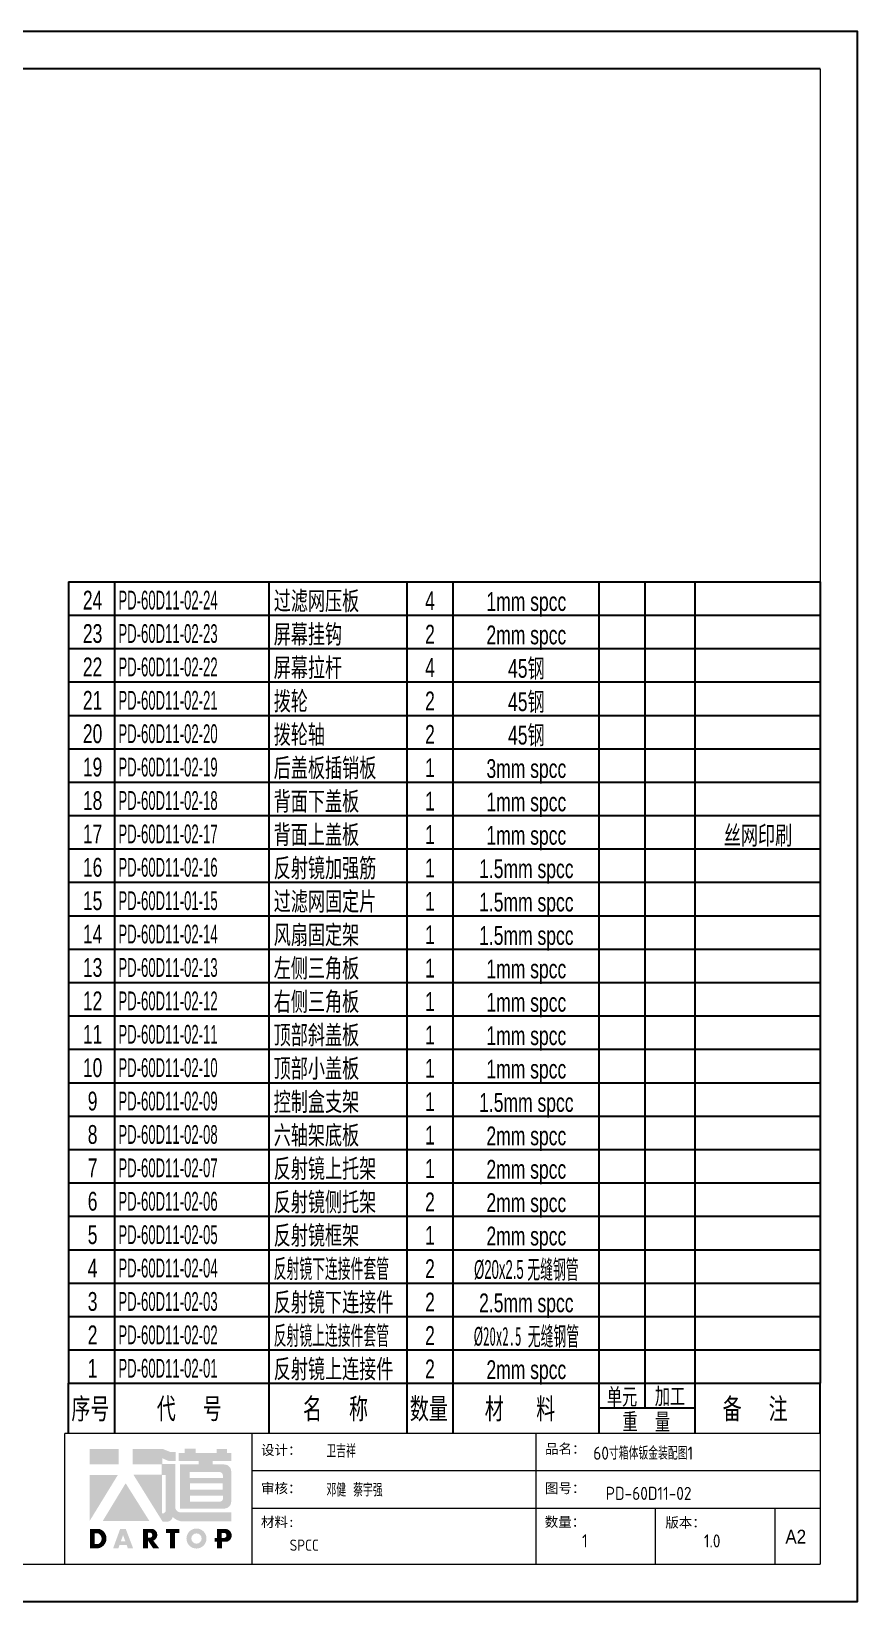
# Model space of a CAD drawing. Header units: millimetres. Extents: x -30327 to 34858, y 4015 to 75103.
# Drawn here: x -7413 to -5038, y 52753 to 57269 of the extents above; entities that cross this region are included whole.
import ezdxf
from ezdxf.enums import TextEntityAlignment as Align

# ---------------------------------------------------------------- set-up
doc = ezdxf.new("R2010")
doc.units = ezdxf.units.MM
for name, color, linetype in [('1轮廓实线层', 7, 'Continuous'), ('2细线层', 4, 'Continuous'), ('6文字层', 3, 'Continuous'), ('print', 30, 'Continuous'), ('图框层', 7, 'Continuous')]:
    doc.layers.add(name, color=color, linetype=linetype)
doc.layers.add('A-TITLEBLOCK', color=7, linetype='Continuous', lineweight=18)
doc.styles.add('GB', font='GBENOR.SHX', dxfattribs={"bigfont": 'gbcbig.shx'})
doc.styles.add('HZ', font='')
doc.styles.add('PC_TEXTSTYLE', font='arial.ttf', dxfattribs={"width": 0.8})
doc.styles.add('SLDTEXTSTYLE0', font='simfang.ttf', dxfattribs={"bigfont": 'bigfont'})
doc.styles.add('SLDTEXTSTYLE1', font='Gothic.ttf', dxfattribs={"width": 0.913})
doc.styles.get('HZ').set_extended_font_data('SimSun')

# ---------------------------------------------------------------- blocks, each defined once
blk = doc.blocks.new('PC_MXB_BLOCK')
at = {"layer": '1轮廓实线层'}
for p, q in [((-180, 8), (-180, 0)), ((0, 8), (0, 0))]:
    blk.add_line(p, q, dxfattribs=at)
at = {"layer": '2细线层'}
for p, q in [((-180, 8), (0, 8)), ((-169, 8), (-169, 0)), ((-132, 8), (-132, 0)), ((-99, 8), (-99, 0)), ((-88, 8), (-88, 0)), ((-53, 8), (-53, 0)), ((-42, 8), (-42, 0)), ((-30, 8), (-30, 0)), ((-180, 0), (0, 0))]:
    blk.add_line(p, q, dxfattribs=at)
at = {"layer": '6文字层', "style": 'PC_TEXTSTYLE'}
for tag, width, p, p2 in [('序号', 0.769182, (-178.38, 1.35), (-170.09, 1.35)), ('代号', 3.14773, (-168.05, 1.35), (-134.11, 1.35)), ('名称', 2.802424, (-130.87, 1.2), (-100.28, 1.2)), ('数量', 0.817449, (-97.88, 1.2), (-89, 1.2)), ('材料', 2.943328, (-86.43, 1.01), (-54.3, 1.01)), ('单重', 0.854038, (-52.21, 0.89), (-43, 0.89)), ('总重', 0.958888, (-41.2, 1.27), (-30.86, 1.27)), ('备注', 2.494074, (-28.61, 1.02), (-1.16, 1.02))]:
    blk.add_attdef(tag, text='', height=4.5, dxfattribs=dict(at, width=width)).set_placement(p, p2, align=Align.FIT)
blk = doc.blocks.new('PC_MXBTITLERECORD')
at = {"layer": '1轮廓实线层'}
for p, q in [((-180, 0), (-180, 12)), ((0, 0), (0, 12))]:
    blk.add_line(p, q, dxfattribs=at)
at = {"layer": '2细线层'}
for p, q in [((-169, 12), (-169, 0)), ((-132, 12), (-132, 0)), ((-99, 12), (-99, 0)), ((-88, 12), (-88, 0)), ((-53, 12), (-53, 0)), ((-42, 12), (-42, 6)), ((-30, 12), (-30, 0)), ((-30, 6), (-53, 6))]:
    blk.add_line(p, q, dxfattribs=at)
at = {"style": 'PC_TEXTSTYLE', "flags": 1}
blk.add_attdef('Fo oFShowMe', (-53, 6), '', height=0.00000005, dxfattribs=at)
at = {"layer": '6文字层', "style": 'PC_TEXTSTYLE', "width": 0.667}
for s, height, p in [('单元', 4, (-47.45, 8.84)), ('加工', 4, (-35.96, 8.94)), ('序号', 5, (-174.77, 6)), ('代     号', 5, (-151.09, 6)), ('名     称', 5, (-116.06, 6)), ('数量', 5, (-93.71, 6)), ('材      料', 5, (-71.89, 6)), ('备     注', 5, (-15.57, 6)), ('重    量', 4, (-41.65, 2.94))]:
    blk.add_text(s, height=height, dxfattribs=at).set_placement(p, align=Align.MIDDLE)
blk = doc.blocks.new('Dartop Logo')
at = {"true_color": 0xc40018}
h = blk.add_hatch(color=12, dxfattribs=at)
h.set_gradient(color1=(196, 0, 24), color2=(196, 0, 24), tint=1)
h.paths.add_polyline_path([(30.39, -3.87), (33.08, -5.04), (35.99, -5.04), (35.99, -1.19), (33.59, -1.19), (30.46, 0.05), (17.94, 0.05), (17.94, -6.46), (30.12, -6.46), (30.12, -6.59), (30.12, -10.75), (18.31, -10.75), (30.46, -30.31), (32.87, -30.31, 0.279375), (34.63, -28.6), (34.63, -28.51), (34.84, -28.51, 0.143145), (38.15, -30.2), (59.27, -30.2), (59.27, -26.49), (38.06, -26.49, -0.414214), (35.75, -24.18), (35.75, -6.26), (30.39, -6.26)])
h.paths.add_polyline_path([(30.25, -10.84), (31.8, -10.84), (31.8, -26.02, -0.088936), (30.9, -26.94), (30.24, -26.94)], flags=16)
h = blk.add_hatch(color=12, dxfattribs=at)
h.set_gradient(color1=(196, 0, 24), color2=(196, 0, 24), tint=1)
h.paths.add_polyline_path([(59.24, -1.73), (57.36, -1.73), (57.36, 0.06), (53.06, 0.06), (53.06, -1.64), (44.29, -1.64), (44.29, 0.15), (39.7, 0.15), (39.7, -1.67), (37.16, -1.67), (37.16, -4.97), (45.54, -4.97), (45.54, -6.42), (37.73, -6.42), (37.73, -24.88), (56.26, -24.88, 0.414214), (59.15, -21.99), (59.15, -9.35, 0.414214), (56.26, -6.46), (51.36, -6.46), (51.36, -5.03), (59.24, -5.03)])
h.paths.add_polyline_path([(54.21, -9.59, -0.414214), (55.66, -11.04), (55.66, -12.1), (41.79, -12.1), (41.79, -9.59)], flags=16)
h.paths.add_polyline_path([(55.57, -14.33), (55.57, -17.01), (41.88, -17.01), (41.88, -14.33)], flags=16)
h.paths.add_polyline_path([(55.75, -19.43), (55.75, -20.57, -0.414214), (54.3, -22.02), (41.88, -22.02), (41.88, -19.43)], flags=16)
h = blk.add_hatch(color=12, dxfattribs=at)
h.set_gradient(color1=(196, 0, 24), color2=(196, 0, 24), tint=1)
h.paths.add_polyline_path([(12.18, 0), (0, 0), (0, -6.37), (12.18, -6.37)])
h = blk.add_hatch(color=12, dxfattribs=at)
h.set_gradient(color1=(196, 0, 24), color2=(196, 0, 24), tint=1)
h.paths.add_polyline_path([(11.79, -10.83), (0.03, -10.83), (0.03, -30.03)])
h = blk.add_hatch(color=12, dxfattribs=at)
h.set_gradient(color1=(196, 0, 24), color2=(196, 0, 24), tint=1)
h.paths.add_polyline_path([(15.05, -14.31), (5.44, -30.15), (25.01, -30.15)])
at = {"true_color": 0x646464}
h = blk.add_hatch(color=251, dxfattribs=at)
h.set_gradient(color1=(100, 100, 100), color2=(100, 100, 100), tint=1)
h.paths.add_polyline_path([(4.15, -33.43), (0.11, -33.43), (0.11, -41.5), (3.51, -41.5, 0.793016)])
h.paths.add_polyline_path([(3.57, -39.73), (2.16, -39.73), (2.16, -35.19), (3.42, -35.19, -0.671361)], flags=16)
h = blk.add_hatch(color=251, dxfattribs=at)
h.set_gradient(color1=(100, 100, 100), color2=(100, 100, 100), tint=1)
h.paths.add_polyline_path([(15.08, -33.36), (12.78, -33.36), (9.82, -41.51), (12, -41.51), (12.51, -40.06), (15.46, -40.06), (15.99, -41.52), (18.19, -41.52)])
h.paths.add_polyline_path([(14.9, -38.51), (13.07, -38.51), (13.97, -35.95)], flags=16)
h = blk.add_hatch(color=251, dxfattribs=at)
h.set_gradient(color1=(100, 100, 100), color2=(100, 100, 100), tint=1)
h.paths.add_polyline_path([(26.27, -33.36), (22.3, -33.36), (22.3, -41.51), (24.4, -41.51), (24.4, -38.28), (26.55, -41.54), (29.09, -41.54), (26.61, -38.3, 0.744055)])
h.paths.add_polyline_path([(24.38, -37.08), (24.38, -34.94), (25.32, -34.94, -0.796809), (25.3, -37.08)], flags=16)
h = blk.add_hatch(color=251, dxfattribs=at)
h.set_gradient(color1=(100, 100, 100), color2=(100, 100, 100), tint=1)
h.paths.add_polyline_path([(37.44, -33.4), (31.88, -33.4), (31.88, -35.16), (33.61, -35.16), (33.61, -41.52), (35.69, -41.52), (35.69, -35.16), (37.44, -35.16)])
h = blk.add_hatch(color=251, dxfattribs=at)
h.set_gradient(color1=(100, 100, 100), color2=(100, 100, 100), tint=1)
h.paths.add_polyline_path([(40.46, -37.41, 1), (48.83, -37.41, 1)])
h.paths.add_polyline_path([(46.8, -37.41, -1), (42.5, -37.41, -1)], flags=16)
h = blk.add_hatch(color=251, dxfattribs=at)
h.set_gradient(color1=(100, 100, 100), color2=(100, 100, 100), tint=1)
h.paths.add_polyline_path([(56.85, -33.38), (56.73, -33.38), (53.19, -33.38), (53.19, -37.19), (52.26, -37.19), (52.26, -38.73), (53.18, -38.73), (53.18, -41.5), (55.24, -41.5), (55.24, -38.72), (57.51, -38.72, 0.812304)])
h.paths.add_polyline_path([(55.21, -37.18), (55.21, -35.05), (56.39, -35.05, -0.778213), (56.27, -37.18)], flags=16)
blk = doc.blocks.new('DT-A2-TITLE')
for p, q in [((594, 420), (0, 420)), ((0, 420), (0, 420)), ((0, 420), (0, 0)), ((0, 420), (10, 420)), ((594, 0), (594, 420)), ((10, 410), (10, 10)), ((584, 410), (10, 410))]:
    blk.add_line(p, q)
at = {"layer": 'A-TITLEBLOCK', "color": 7}
for p, q in [((584, 410), (584, 10)), ((594, 0), (594, 297)), ((382, 10), (382, 45)), ((584, 45), (382, 45)), ((432, 45), (432, 10)), ((508, 45), (508, 10)), ((584, 35), (432, 35)), ((432, 25), (584.08, 25)), ((540, 10), (540, 25)), ((572, 10), (572, 25)), ((10, 10), (584, 10)), ((0, 0), (594, 0))]:
    blk.add_line(p, q, dxfattribs=at)
at = {"layer": 'A-TITLEBLOCK', "xscale": 0.6400000000000001, "yscale": 0.6400000000000001, "zscale": 0.6400000000000001}
blk.add_blockref('Dartop Logo', (388.65, 40.81), dxfattribs=at)
at = {"style": 'GB'}
for tag, p, height in [('#设计', (451.96, 38.52), 3.5), ('#品名', (523.32, 37.95), 3.5), ('#审核', (451.99, 28.1), 3.5), ('#图号', (526.67, 27.2), 3.5), ('#材料说明', (442.15, 13.59), 3), ('#数量', (520.33, 14.51), 3.5), ('#版本', (552.92, 14.47), 3.5)]:
    blk.add_attdef(tag, p, '', height=height, dxfattribs=at)
at = {"layer": 'A-TITLEBLOCK', "color": 7, "attachment_point": 1}
for s, insert, char_height, style in [('设计：', (434.47, 41.87), 2.646, 'SLDTEXTSTYLE0'), ('品名：', (510.43, 42.19), 2.646, 'SLDTEXTSTYLE0'), ('审核：', (434.47, 31.64), 2.646, 'SLDTEXTSTYLE0'), ('图号：', (510.4, 31.66), 2.646, 'SLDTEXTSTYLE0'), ('材料:', (434.47, 22.62), 2.646, 'SLDTEXTSTYLE0'), ('数量：', (510.35, 22.64), 2.646, 'SLDTEXTSTYLE0'), ('版本：', (542.59, 22.48), 2.646, 'SLDTEXTSTYLE0'), ('A2', (574.7, 19.21), 3.704, 'SLDTEXTSTYLE1')]:
    blk.add_mtext(s, dxfattribs=dict(at, insert=insert, char_height=char_height, style=style))

msp = doc.modelspace()

# ---------------------------------------------------------------- linework, layer by layer
at = {"layer": 'print'}
for points in [[(-11424.65, 52752.7092), (-5037.962, 52752.7092), (-5037.962, 57268.5492), (-11424.65, 57268.5492)], [(-11424.6499, 52752.7093), (-5037.9619, 52752.7093), (-5037.9619, 57268.5493), (-11424.6499, 57268.5493)]]:
    msp.add_lwpolyline(points, close=True, dxfattribs=at)

# ---------------------------------------------------------------- block references
at = {"xscale": 10.752, "yscale": 10.752, "zscale": 10.752}
msp.add_blockref('DT-A2-TITLE', (-11424.6499, 52752.7093), dxfattribs=at).add_auto_attribs({'#设计': '卫吉祥', '#审核': '邓健 蔡宇强', '#材料说明': 'SPCC', '#品名': '60寸箱体钣金装配图1', '#图号': 'PD-60D11-02', '#数量': '1', '#版本': '1.0'})
at = {"layer": '图框层'}
ref = msp.add_blockref('PC_MXB_BLOCK', (-5145.4819, 55589.718), dxfattribs=dict(at, xscale=12.00596294478851, yscale=12.00596294478851, zscale=12.00596294478851))
ref.add_attrib('材料', '1mm spcc', dxfattribs={"layer": '6文字层', "height": 54.02683, "style": 'PC_TEXTSTYLE', "width": 0.667}).set_placement((-5990.3253, 55601.8481), align=Align.CENTER)
ref.add_attrib('代号', 'PD-60D11-02-24', (-7163.0456, 55605.9127), dxfattribs={"layer": '6文字层', "height": 54.026833, "style": 'PC_TEXTSTYLE', "width": 0.5})
ref.add_attrib('序号', '24', dxfattribs={"layer": '6文字层', "height": 54.02683, "style": 'PC_TEXTSTYLE', "width": 0.667}).set_placement((-7237.3408, 55605.9127), align=Align.CENTER)
ref.add_attrib('名称', '过滤网压板', (-6716.6626, 55604.0708), dxfattribs={"layer": '6文字层', "height": 54.02683, "style": 'PC_TEXTSTYLE', "width": 0.667})
ref.add_attrib('数量', '4', dxfattribs={"layer": '6文字层', "height": 54.0268, "style": 'PC_TEXTSTYLE', "width": 0.667}).set_placement((-6267.3184, 55604.0708), align=Align.CENTER)
ref = msp.add_blockref('PC_MXB_BLOCK', (-5145.4819, 55493.6703), dxfattribs=dict(at, xscale=12.00596294478851, yscale=12.00596294478851, zscale=12.00596294478851))
ref.add_attrib('材料', '2mm spcc', dxfattribs={"layer": '6文字层', "height": 54.02683, "style": 'PC_TEXTSTYLE', "width": 0.667}).set_placement((-5990.3253, 55505.8004), align=Align.CENTER)
ref.add_attrib('代号', 'PD-60D11-02-23', (-7163.0456, 55509.865), dxfattribs={"layer": '6文字层', "height": 54.026833, "style": 'PC_TEXTSTYLE', "width": 0.5})
ref.add_attrib('序号', '23', dxfattribs={"layer": '6文字层', "height": 54.02683, "style": 'PC_TEXTSTYLE', "width": 0.667}).set_placement((-7237.3408, 55509.865), align=Align.CENTER)
ref.add_attrib('名称', '屏幕挂钩', (-6716.6626, 55508.0231), dxfattribs={"layer": '6文字层', "height": 54.02683, "style": 'PC_TEXTSTYLE', "width": 0.667})
ref.add_attrib('数量', '2', dxfattribs={"layer": '6文字层', "height": 54.0268, "style": 'PC_TEXTSTYLE', "width": 0.667}).set_placement((-6267.3184, 55508.0231), align=Align.CENTER)
ref = msp.add_blockref('PC_MXB_BLOCK', (-5145.4819, 55397.6226), dxfattribs=dict(at, xscale=12.00596294478851, yscale=12.00596294478851, zscale=12.00596294478851))
ref.add_attrib('材料', '45钢', dxfattribs={"layer": '6文字层', "height": 54.02683, "style": 'PC_TEXTSTYLE', "width": 0.667}).set_placement((-5990.3253, 55409.7527), align=Align.CENTER)
ref.add_attrib('代号', 'PD-60D11-02-22', (-7163.0456, 55413.8173), dxfattribs={"layer": '6文字层', "height": 54.026833, "style": 'PC_TEXTSTYLE', "width": 0.5})
ref.add_attrib('序号', '22', dxfattribs={"layer": '6文字层', "height": 54.02683, "style": 'PC_TEXTSTYLE', "width": 0.667}).set_placement((-7237.3408, 55413.8173), align=Align.CENTER)
ref.add_attrib('名称', '屏幕拉杆', (-6716.6626, 55411.9754), dxfattribs={"layer": '6文字层', "height": 54.02683, "style": 'PC_TEXTSTYLE', "width": 0.667})
ref.add_attrib('数量', '4', dxfattribs={"layer": '6文字层', "height": 54.0268, "style": 'PC_TEXTSTYLE', "width": 0.667}).set_placement((-6267.3184, 55411.9754), align=Align.CENTER)
ref = msp.add_blockref('PC_MXB_BLOCK', (-5145.4819, 55301.5749), dxfattribs=dict(at, xscale=12.00596294478851, yscale=12.00596294478851, zscale=12.00596294478851))
ref.add_attrib('材料', '45钢', dxfattribs={"layer": '6文字层', "height": 54.02683, "style": 'PC_TEXTSTYLE', "width": 0.667}).set_placement((-5990.3253, 55313.705), align=Align.CENTER)
ref.add_attrib('代号', 'PD-60D11-02-21', (-7163.0456, 55317.7696), dxfattribs={"layer": '6文字层', "height": 54.026833, "style": 'PC_TEXTSTYLE', "width": 0.5})
ref.add_attrib('序号', '21', dxfattribs={"layer": '6文字层', "height": 54.02683, "style": 'PC_TEXTSTYLE', "width": 0.667}).set_placement((-7237.3408, 55317.7696), align=Align.CENTER)
ref.add_attrib('名称', '拨轮', (-6716.6626, 55315.9277), dxfattribs={"layer": '6文字层', "height": 54.02683, "style": 'PC_TEXTSTYLE', "width": 0.667})
ref.add_attrib('数量', '2', dxfattribs={"layer": '6文字层', "height": 54.0268, "style": 'PC_TEXTSTYLE', "width": 0.667}).set_placement((-6267.3184, 55315.9277), align=Align.CENTER)
ref = msp.add_blockref('PC_MXB_BLOCK', (-5145.4819, 55205.5272), dxfattribs=dict(at, xscale=12.00596294478851, yscale=12.00596294478851, zscale=12.00596294478851))
ref.add_attrib('材料', '45钢', dxfattribs={"layer": '6文字层', "height": 54.02683, "style": 'PC_TEXTSTYLE', "width": 0.667}).set_placement((-5990.3253, 55217.6573), align=Align.CENTER)
ref.add_attrib('代号', 'PD-60D11-02-20', (-7163.0456, 55221.7219), dxfattribs={"layer": '6文字层', "height": 54.026833, "style": 'PC_TEXTSTYLE', "width": 0.5})
ref.add_attrib('序号', '20', dxfattribs={"layer": '6文字层', "height": 54.02683, "style": 'PC_TEXTSTYLE', "width": 0.667}).set_placement((-7237.3408, 55221.7219), align=Align.CENTER)
ref.add_attrib('名称', '拨轮轴', (-6716.6626, 55219.88), dxfattribs={"layer": '6文字层', "height": 54.02683, "style": 'PC_TEXTSTYLE', "width": 0.667})
ref.add_attrib('数量', '2', dxfattribs={"layer": '6文字层', "height": 54.0268, "style": 'PC_TEXTSTYLE', "width": 0.667}).set_placement((-6267.3184, 55219.88), align=Align.CENTER)
ref = msp.add_blockref('PC_MXB_BLOCK', (-5145.4819, 55109.4795), dxfattribs=dict(at, xscale=12.00596294478851, yscale=12.00596294478851, zscale=12.00596294478851))
ref.add_attrib('材料', '3mm spcc', dxfattribs={"layer": '6文字层', "height": 54.02683, "style": 'PC_TEXTSTYLE', "width": 0.667}).set_placement((-5990.3253, 55121.6096), align=Align.CENTER)
ref.add_attrib('代号', 'PD-60D11-02-19', (-7163.0456, 55125.6741), dxfattribs={"layer": '6文字层', "height": 54.026833, "style": 'PC_TEXTSTYLE', "width": 0.5})
ref.add_attrib('序号', '19', dxfattribs={"layer": '6文字层', "height": 54.02683, "style": 'PC_TEXTSTYLE', "width": 0.667}).set_placement((-7237.3408, 55125.6741), align=Align.CENTER)
ref.add_attrib('名称', '后盖板插销板', (-6716.6626, 55123.8323), dxfattribs={"layer": '6文字层', "height": 54.02683, "style": 'PC_TEXTSTYLE', "width": 0.667})
ref.add_attrib('数量', '1', dxfattribs={"layer": '6文字层', "height": 54.0268, "style": 'PC_TEXTSTYLE', "width": 0.667}).set_placement((-6267.3184, 55123.8323), align=Align.CENTER)
ref = msp.add_blockref('PC_MXB_BLOCK', (-5145.4819, 55013.4318), dxfattribs=dict(at, xscale=12.00596294478851, yscale=12.00596294478851, zscale=12.00596294478851))
ref.add_attrib('材料', '1mm spcc', dxfattribs={"layer": '6文字层', "height": 54.02683, "style": 'PC_TEXTSTYLE', "width": 0.667}).set_placement((-5990.3253, 55025.5619), align=Align.CENTER)
ref.add_attrib('代号', 'PD-60D11-02-18', (-7163.0456, 55029.6264), dxfattribs={"layer": '6文字层', "height": 54.026833, "style": 'PC_TEXTSTYLE', "width": 0.5})
ref.add_attrib('序号', '18', dxfattribs={"layer": '6文字层', "height": 54.02683, "style": 'PC_TEXTSTYLE', "width": 0.667}).set_placement((-7237.3408, 55029.6264), align=Align.CENTER)
ref.add_attrib('名称', '背面下盖板', (-6716.6626, 55027.7846), dxfattribs={"layer": '6文字层', "height": 54.02683, "style": 'PC_TEXTSTYLE', "width": 0.667})
ref.add_attrib('数量', '1', dxfattribs={"layer": '6文字层', "height": 54.0268, "style": 'PC_TEXTSTYLE', "width": 0.667}).set_placement((-6267.3184, 55027.7846), align=Align.CENTER)
ref = msp.add_blockref('PC_MXB_BLOCK', (-5145.4819, 54917.3841), dxfattribs=dict(at, xscale=12.00596294478851, yscale=12.00596294478851, zscale=12.00596294478851))
ref.add_attrib('材料', '1mm spcc', dxfattribs={"layer": '6文字层', "height": 54.02683, "style": 'PC_TEXTSTYLE', "width": 0.667}).set_placement((-5990.3253, 54929.5142), align=Align.CENTER)
ref.add_attrib('代号', 'PD-60D11-02-17', (-7163.0456, 54933.5787), dxfattribs={"layer": '6文字层', "height": 54.026833, "style": 'PC_TEXTSTYLE', "width": 0.5})
ref.add_attrib('序号', '17', dxfattribs={"layer": '6文字层', "height": 54.02683, "style": 'PC_TEXTSTYLE', "width": 0.667}).set_placement((-7237.3408, 54933.5787), align=Align.CENTER)
ref.add_attrib('名称', '背面上盖板', (-6716.6626, 54931.7369), dxfattribs={"layer": '6文字层', "height": 54.02683, "style": 'PC_TEXTSTYLE', "width": 0.667})
ref.add_attrib('数量', '1', dxfattribs={"layer": '6文字层', "height": 54.0268, "style": 'PC_TEXTSTYLE', "width": 0.667}).set_placement((-6267.3184, 54931.7369), align=Align.CENTER)
ref.add_attrib('备注', '丝网印刷', dxfattribs={"layer": '6文字层', "height": 54.02683, "style": 'PC_TEXTSTYLE', "width": 0.667}).set_placement((-5324.1943, 54929.686), align=Align.CENTER)
ref = msp.add_blockref('PC_MXB_BLOCK', (-5145.4819, 54821.3364), dxfattribs=dict(at, xscale=12.00596294478851, yscale=12.00596294478851, zscale=12.00596294478851))
ref.add_attrib('材料', '1.5mm spcc', dxfattribs={"layer": '6文字层', "height": 54.02683, "style": 'PC_TEXTSTYLE', "width": 0.667}).set_placement((-5990.3253, 54833.4665), align=Align.CENTER)
ref.add_attrib('代号', 'PD-60D11-02-16', (-7163.0456, 54837.531), dxfattribs={"layer": '6文字层', "height": 54.026833, "style": 'PC_TEXTSTYLE', "width": 0.5})
ref.add_attrib('序号', '16', dxfattribs={"layer": '6文字层', "height": 54.02683, "style": 'PC_TEXTSTYLE', "width": 0.667}).set_placement((-7237.3408, 54837.531), align=Align.CENTER)
ref.add_attrib('名称', '反射镜加强筋', (-6716.6626, 54835.6892), dxfattribs={"layer": '6文字层', "height": 54.02683, "style": 'PC_TEXTSTYLE', "width": 0.667})
ref.add_attrib('数量', '1', dxfattribs={"layer": '6文字层', "height": 54.0268, "style": 'PC_TEXTSTYLE', "width": 0.667}).set_placement((-6267.3184, 54835.6892), align=Align.CENTER)
ref = msp.add_blockref('PC_MXB_BLOCK', (-5145.4819, 54725.2887), dxfattribs=dict(at, xscale=12.00596294478851, yscale=12.00596294478851, zscale=12.00596294478851))
ref.add_attrib('材料', '1.5mm spcc', dxfattribs={"layer": '6文字层', "height": 54.02683, "style": 'PC_TEXTSTYLE', "width": 0.667}).set_placement((-5990.3253, 54737.4188), align=Align.CENTER)
ref.add_attrib('代号', 'PD-60D11-01-15', (-7163.0456, 54741.4833), dxfattribs={"layer": '6文字层', "height": 54.026833, "style": 'PC_TEXTSTYLE', "width": 0.5})
ref.add_attrib('序号', '15', dxfattribs={"layer": '6文字层', "height": 54.02683, "style": 'PC_TEXTSTYLE', "width": 0.667}).set_placement((-7237.3408, 54741.4833), align=Align.CENTER)
ref.add_attrib('名称', '过滤网固定片', (-6716.6626, 54739.6415), dxfattribs={"layer": '6文字层', "height": 54.02683, "style": 'PC_TEXTSTYLE', "width": 0.667})
ref.add_attrib('数量', '1', dxfattribs={"layer": '6文字层', "height": 54.0268, "style": 'PC_TEXTSTYLE', "width": 0.667}).set_placement((-6267.3184, 54739.6415), align=Align.CENTER)
ref = msp.add_blockref('PC_MXB_BLOCK', (-5145.4819, 54629.241), dxfattribs=dict(at, xscale=12.00596294478851, yscale=12.00596294478851, zscale=12.00596294478851))
ref.add_attrib('材料', '1.5mm spcc', dxfattribs={"layer": '6文字层', "height": 54.02683, "style": 'PC_TEXTSTYLE', "width": 0.667}).set_placement((-5990.3253, 54641.3711), align=Align.CENTER)
ref.add_attrib('代号', 'PD-60D11-02-14', (-7163.0456, 54645.4356), dxfattribs={"layer": '6文字层', "height": 54.026833, "style": 'PC_TEXTSTYLE', "width": 0.5})
ref.add_attrib('序号', '14', dxfattribs={"layer": '6文字层', "height": 54.02683, "style": 'PC_TEXTSTYLE', "width": 0.667}).set_placement((-7237.3408, 54645.4356), align=Align.CENTER)
ref.add_attrib('名称', '风扇固定架', (-6716.6626, 54643.5938), dxfattribs={"layer": '6文字层', "height": 54.02683, "style": 'PC_TEXTSTYLE', "width": 0.667})
ref.add_attrib('数量', '1', dxfattribs={"layer": '6文字层', "height": 54.0268, "style": 'PC_TEXTSTYLE', "width": 0.667}).set_placement((-6267.3184, 54643.5938), align=Align.CENTER)
ref = msp.add_blockref('PC_MXB_BLOCK', (-5145.4819, 54533.1933), dxfattribs=dict(at, xscale=12.00596294478851, yscale=12.00596294478851, zscale=12.00596294478851))
ref.add_attrib('材料', '1mm spcc', dxfattribs={"layer": '6文字层', "height": 54.02683, "style": 'PC_TEXTSTYLE', "width": 0.667}).set_placement((-5990.3253, 54545.3234), align=Align.CENTER)
ref.add_attrib('代号', 'PD-60D11-02-13', (-7163.0456, 54549.3879), dxfattribs={"layer": '6文字层', "height": 54.026833, "style": 'PC_TEXTSTYLE', "width": 0.5})
ref.add_attrib('序号', '13', dxfattribs={"layer": '6文字层', "height": 54.02683, "style": 'PC_TEXTSTYLE', "width": 0.667}).set_placement((-7237.3408, 54549.3879), align=Align.CENTER)
ref.add_attrib('名称', '左侧三角板', (-6716.6626, 54547.5461), dxfattribs={"layer": '6文字层', "height": 54.02683, "style": 'PC_TEXTSTYLE', "width": 0.667})
ref.add_attrib('数量', '1', dxfattribs={"layer": '6文字层', "height": 54.0268, "style": 'PC_TEXTSTYLE', "width": 0.667}).set_placement((-6267.3184, 54547.5461), align=Align.CENTER)
ref = msp.add_blockref('PC_MXB_BLOCK', (-5145.4819, 54437.1456), dxfattribs=dict(at, xscale=12.00596294478851, yscale=12.00596294478851, zscale=12.00596294478851))
ref.add_attrib('材料', '1mm spcc', dxfattribs={"layer": '6文字层', "height": 54.02683, "style": 'PC_TEXTSTYLE', "width": 0.667}).set_placement((-5990.3253, 54449.2757), align=Align.CENTER)
ref.add_attrib('代号', 'PD-60D11-02-12', (-7163.0456, 54453.3402), dxfattribs={"layer": '6文字层', "height": 54.026833, "style": 'PC_TEXTSTYLE', "width": 0.5})
ref.add_attrib('序号', '12', dxfattribs={"layer": '6文字层', "height": 54.02683, "style": 'PC_TEXTSTYLE', "width": 0.667}).set_placement((-7237.3408, 54453.3402), align=Align.CENTER)
ref.add_attrib('名称', '右侧三角板', (-6716.6626, 54451.4984), dxfattribs={"layer": '6文字层', "height": 54.02683, "style": 'PC_TEXTSTYLE', "width": 0.667})
ref.add_attrib('数量', '1', dxfattribs={"layer": '6文字层', "height": 54.0268, "style": 'PC_TEXTSTYLE', "width": 0.667}).set_placement((-6267.3184, 54451.4984), align=Align.CENTER)
ref = msp.add_blockref('PC_MXB_BLOCK', (-5145.4819, 54341.0978), dxfattribs=dict(at, xscale=12.00596294478851, yscale=12.00596294478851, zscale=12.00596294478851))
ref.add_attrib('材料', '1mm spcc', dxfattribs={"layer": '6文字层', "height": 54.02683, "style": 'PC_TEXTSTYLE', "width": 0.667}).set_placement((-5990.3253, 54353.228), align=Align.CENTER)
ref.add_attrib('代号', 'PD-60D11-02-11', (-7163.0456, 54357.2925), dxfattribs={"layer": '6文字层', "height": 54.026833, "style": 'PC_TEXTSTYLE', "width": 0.5})
ref.add_attrib('序号', '11', dxfattribs={"layer": '6文字层', "height": 54.02683, "style": 'PC_TEXTSTYLE', "width": 0.667}).set_placement((-7237.3408, 54357.2925), align=Align.CENTER)
ref.add_attrib('名称', '顶部斜盖板', (-6716.6626, 54355.4507), dxfattribs={"layer": '6文字层', "height": 54.02683, "style": 'PC_TEXTSTYLE', "width": 0.667})
ref.add_attrib('数量', '1', dxfattribs={"layer": '6文字层', "height": 54.0268, "style": 'PC_TEXTSTYLE', "width": 0.667}).set_placement((-6267.3184, 54355.4507), align=Align.CENTER)
ref = msp.add_blockref('PC_MXB_BLOCK', (-5145.4819, 54245.0501), dxfattribs=dict(at, xscale=12.00596294478851, yscale=12.00596294478851, zscale=12.00596294478851))
ref.add_attrib('材料', '1mm spcc', dxfattribs={"layer": '6文字层', "height": 54.02683, "style": 'PC_TEXTSTYLE', "width": 0.667}).set_placement((-5990.3253, 54257.1803), align=Align.CENTER)
ref.add_attrib('代号', 'PD-60D11-02-10', (-7163.0456, 54261.2448), dxfattribs={"layer": '6文字层', "height": 54.026833, "style": 'PC_TEXTSTYLE', "width": 0.5})
ref.add_attrib('序号', '10', dxfattribs={"layer": '6文字层', "height": 54.02683, "style": 'PC_TEXTSTYLE', "width": 0.667}).set_placement((-7237.3408, 54261.2448), align=Align.CENTER)
ref.add_attrib('名称', '顶部小盖板', (-6716.6626, 54259.403), dxfattribs={"layer": '6文字层', "height": 54.02683, "style": 'PC_TEXTSTYLE', "width": 0.667})
ref.add_attrib('数量', '1', dxfattribs={"layer": '6文字层', "height": 54.0268, "style": 'PC_TEXTSTYLE', "width": 0.667}).set_placement((-6267.3184, 54259.403), align=Align.CENTER)
ref = msp.add_blockref('PC_MXB_BLOCK', (-5145.4819, 54149.0024), dxfattribs=dict(at, xscale=12.00596294478851, yscale=12.00596294478851, zscale=12.00596294478851))
ref.add_attrib('材料', '1.5mm spcc', dxfattribs={"layer": '6文字层', "height": 54.02683, "style": 'PC_TEXTSTYLE', "width": 0.667}).set_placement((-5990.3253, 54161.1326), align=Align.CENTER)
ref.add_attrib('代号', 'PD-60D11-02-09', (-7163.0456, 54165.1971), dxfattribs={"layer": '6文字层', "height": 54.026833, "style": 'PC_TEXTSTYLE', "width": 0.5})
ref.add_attrib('序号', '9', dxfattribs={"layer": '6文字层', "height": 54.0268, "style": 'PC_TEXTSTYLE', "width": 0.667}).set_placement((-7237.3408, 54165.1971), align=Align.CENTER)
ref.add_attrib('名称', '控制盒支架', (-6716.6626, 54163.3553), dxfattribs={"layer": '6文字层', "height": 54.02683, "style": 'PC_TEXTSTYLE', "width": 0.667})
ref.add_attrib('数量', '1', dxfattribs={"layer": '6文字层', "height": 54.0268, "style": 'PC_TEXTSTYLE', "width": 0.667}).set_placement((-6267.3184, 54163.3553), align=Align.CENTER)
ref = msp.add_blockref('PC_MXB_BLOCK', (-5145.4819, 54052.9547), dxfattribs=dict(at, xscale=12.00596294478851, yscale=12.00596294478851, zscale=12.00596294478851))
ref.add_attrib('材料', '2mm spcc', dxfattribs={"layer": '6文字层', "height": 54.02683, "style": 'PC_TEXTSTYLE', "width": 0.667}).set_placement((-5990.3253, 54065.0849), align=Align.CENTER)
ref.add_attrib('代号', 'PD-60D11-02-08', (-7163.0456, 54069.1494), dxfattribs={"layer": '6文字层', "height": 54.026833, "style": 'PC_TEXTSTYLE', "width": 0.5})
ref.add_attrib('序号', '8', dxfattribs={"layer": '6文字层', "height": 54.0268, "style": 'PC_TEXTSTYLE', "width": 0.667}).set_placement((-7237.3408, 54069.1494), align=Align.CENTER)
ref.add_attrib('名称', '六轴架底板', (-6716.6626, 54067.3076), dxfattribs={"layer": '6文字层', "height": 54.02683, "style": 'PC_TEXTSTYLE', "width": 0.667})
ref.add_attrib('数量', '1', dxfattribs={"layer": '6文字层', "height": 54.0268, "style": 'PC_TEXTSTYLE', "width": 0.667}).set_placement((-6267.3184, 54067.3076), align=Align.CENTER)
ref = msp.add_blockref('PC_MXB_BLOCK', (-5145.4819, 53956.907), dxfattribs=dict(at, xscale=12.00596294478851, yscale=12.00596294478851, zscale=12.00596294478851))
ref.add_attrib('材料', '2mm spcc', dxfattribs={"layer": '6文字层', "height": 54.02683, "style": 'PC_TEXTSTYLE', "width": 0.667}).set_placement((-5990.3253, 53969.0372), align=Align.CENTER)
ref.add_attrib('代号', 'PD-60D11-02-07', (-7163.0456, 53973.1017), dxfattribs={"layer": '6文字层', "height": 54.026833, "style": 'PC_TEXTSTYLE', "width": 0.5})
ref.add_attrib('序号', '7', dxfattribs={"layer": '6文字层', "height": 54.0268, "style": 'PC_TEXTSTYLE', "width": 0.667}).set_placement((-7237.3408, 53973.1017), align=Align.CENTER)
ref.add_attrib('名称', '反射镜上托架', (-6716.6626, 53971.2599), dxfattribs={"layer": '6文字层', "height": 54.02683, "style": 'PC_TEXTSTYLE', "width": 0.667})
ref.add_attrib('数量', '1', dxfattribs={"layer": '6文字层', "height": 54.0268, "style": 'PC_TEXTSTYLE', "width": 0.667}).set_placement((-6267.3184, 53971.2599), align=Align.CENTER)
ref = msp.add_blockref('PC_MXB_BLOCK', (-5145.4819, 53860.8593), dxfattribs=dict(at, xscale=12.00596294478851, yscale=12.00596294478851, zscale=12.00596294478851))
ref.add_attrib('材料', '2mm spcc', dxfattribs={"layer": '6文字层', "height": 54.02683, "style": 'PC_TEXTSTYLE', "width": 0.667}).set_placement((-5990.3253, 53872.9895), align=Align.CENTER)
ref.add_attrib('代号', 'PD-60D11-02-06', (-7163.0456, 53877.054), dxfattribs={"layer": '6文字层', "height": 54.026833, "style": 'PC_TEXTSTYLE', "width": 0.5})
ref.add_attrib('序号', '6', dxfattribs={"layer": '6文字层', "height": 54.0268, "style": 'PC_TEXTSTYLE', "width": 0.667}).set_placement((-7237.3408, 53877.054), align=Align.CENTER)
ref.add_attrib('名称', '反射镜侧托架', (-6716.6626, 53875.2122), dxfattribs={"layer": '6文字层', "height": 54.02683, "style": 'PC_TEXTSTYLE', "width": 0.667})
ref.add_attrib('数量', '2', dxfattribs={"layer": '6文字层', "height": 54.0268, "style": 'PC_TEXTSTYLE', "width": 0.667}).set_placement((-6267.3184, 53875.2122), align=Align.CENTER)
ref = msp.add_blockref('PC_MXB_BLOCK', (-5145.4819, 53764.8116), dxfattribs=dict(at, xscale=12.00596294478851, yscale=12.00596294478851, zscale=12.00596294478851))
ref.add_attrib('材料', '2mm spcc', dxfattribs={"layer": '6文字层', "height": 54.02683, "style": 'PC_TEXTSTYLE', "width": 0.667}).set_placement((-5990.3253, 53776.9418), align=Align.CENTER)
ref.add_attrib('代号', 'PD-60D11-02-05', (-7163.0456, 53781.0063), dxfattribs={"layer": '6文字层', "height": 54.026833, "style": 'PC_TEXTSTYLE', "width": 0.5})
ref.add_attrib('序号', '5', dxfattribs={"layer": '6文字层', "height": 54.0268, "style": 'PC_TEXTSTYLE', "width": 0.667}).set_placement((-7237.3408, 53781.0063), align=Align.CENTER)
ref.add_attrib('名称', '反射镜框架', (-6716.6626, 53779.1645), dxfattribs={"layer": '6文字层', "height": 54.02683, "style": 'PC_TEXTSTYLE', "width": 0.667})
ref.add_attrib('数量', '1', dxfattribs={"layer": '6文字层', "height": 54.0268, "style": 'PC_TEXTSTYLE', "width": 0.667}).set_placement((-6267.3184, 53779.1645), align=Align.CENTER)
ref = msp.add_blockref('PC_MXB_BLOCK', (-5145.4819, 53668.7639), dxfattribs=dict(at, xscale=12.00596294478851, yscale=12.00596294478851, zscale=12.00596294478851))
ref.add_attrib('材料', '%%c20x2.5 无缝钢管', dxfattribs={"layer": '6文字层', "height": 54.026833, "style": 'PC_TEXTSTYLE', "width": 0.5}).set_placement((-5990.3253, 53680.894), align=Align.CENTER)
ref.add_attrib('代号', 'PD-60D11-02-04', (-7163.0456, 53684.9586), dxfattribs={"layer": '6文字层', "height": 54.026833, "style": 'PC_TEXTSTYLE', "width": 0.5})
ref.add_attrib('序号', '4', dxfattribs={"layer": '6文字层', "height": 54.0268, "style": 'PC_TEXTSTYLE', "width": 0.667}).set_placement((-7237.3408, 53684.9586), align=Align.CENTER)
ref.add_attrib('名称', '反射镜下连接件套管', (-6716.6626, 53683.1168), dxfattribs={"layer": '6文字层', "height": 54.02683, "style": 'PC_TEXTSTYLE', "width": 0.5})
ref.add_attrib('数量', '2', dxfattribs={"layer": '6文字层', "height": 54.0268, "style": 'PC_TEXTSTYLE', "width": 0.667}).set_placement((-6267.3184, 53683.1168), align=Align.CENTER)
ref = msp.add_blockref('PC_MXB_BLOCK', (-5145.4819, 53572.7162), dxfattribs=dict(at, xscale=12.00596294478851, yscale=12.00596294478851, zscale=12.00596294478851))
ref.add_attrib('材料', '2.5mm spcc', dxfattribs={"layer": '6文字层', "height": 54.02683, "style": 'PC_TEXTSTYLE', "width": 0.667}).set_placement((-5990.3253, 53584.8463), align=Align.CENTER)
ref.add_attrib('代号', 'PD-60D11-02-03', (-7163.0456, 53588.9109), dxfattribs={"layer": '6文字层', "height": 54.026833, "style": 'PC_TEXTSTYLE', "width": 0.5})
ref.add_attrib('序号', '3', dxfattribs={"layer": '6文字层', "height": 54.0268, "style": 'PC_TEXTSTYLE', "width": 0.667}).set_placement((-7237.3408, 53588.9109), align=Align.CENTER)
ref.add_attrib('名称', '反射镜下连接件', (-6716.6626, 53587.0691), dxfattribs={"layer": '6文字层', "height": 54.02683, "style": 'PC_TEXTSTYLE', "width": 0.667})
ref.add_attrib('数量', '2', dxfattribs={"layer": '6文字层', "height": 54.0268, "style": 'PC_TEXTSTYLE', "width": 0.667}).set_placement((-6267.3184, 53587.0691), align=Align.CENTER)
ref = msp.add_blockref('PC_MXB_BLOCK', (-5145.4819, 53476.6685), dxfattribs=dict(at, xscale=12.00596294478851, yscale=12.00596294478851, zscale=12.00596294478851))
ref.add_attrib('材料', '%%C20x2.5 无缝钢管', dxfattribs={"layer": '6文字层', "height": 54.026833, "style": 'HZ', "width": 0.5}).set_placement((-5990.3253, 53488.7986), align=Align.CENTER)
ref.add_attrib('代号', 'PD-60D11-02-02', (-7163.0456, 53492.8632), dxfattribs={"layer": '6文字层', "height": 54.026833, "style": 'PC_TEXTSTYLE', "width": 0.5})
ref.add_attrib('序号', '2', dxfattribs={"layer": '6文字层', "height": 54.0268, "style": 'PC_TEXTSTYLE', "width": 0.667}).set_placement((-7237.3408, 53492.8632), align=Align.CENTER)
ref.add_attrib('名称', '反射镜上连接件套管', (-6716.6626, 53491.0214), dxfattribs={"layer": '6文字层', "height": 54.02683, "style": 'PC_TEXTSTYLE', "width": 0.5})
ref.add_attrib('数量', '2', dxfattribs={"layer": '6文字层', "height": 54.0268, "style": 'PC_TEXTSTYLE', "width": 0.667}).set_placement((-6267.3184, 53491.0214), align=Align.CENTER)
ref = msp.add_blockref('PC_MXB_BLOCK', (-5145.4819, 53380.6208), dxfattribs=dict(at, xscale=12.00596294478851, yscale=12.00596294478851, zscale=12.00596294478851))
ref.add_attrib('材料', '2mm spcc', dxfattribs={"layer": '6文字层', "height": 54.02683, "style": 'PC_TEXTSTYLE', "width": 0.667}).set_placement((-5990.3253, 53392.7509), align=Align.CENTER)
ref.add_attrib('代号', 'PD-60D11-02-01', (-7163.0456, 53396.8155), dxfattribs={"layer": '6文字层', "height": 54.026833, "style": 'PC_TEXTSTYLE', "width": 0.5})
ref.add_attrib('序号', '1', dxfattribs={"layer": '6文字层', "height": 54.0268, "style": 'PC_TEXTSTYLE', "width": 0.667}).set_placement((-7237.3408, 53396.8155), align=Align.CENTER)
ref.add_attrib('名称', '反射镜上连接件', (-6716.6626, 53394.9737), dxfattribs={"layer": '6文字层', "height": 54.02683, "style": 'PC_TEXTSTYLE', "width": 0.667})
ref.add_attrib('数量', '2', dxfattribs={"layer": '6文字层', "height": 54.0268, "style": 'PC_TEXTSTYLE', "width": 0.667}).set_placement((-6267.3184, 53394.9737), align=Align.CENTER)
at = {"layer": '图框层', "xscale": 12.00596294478851, "yscale": 12.00596294478851, "zscale": 12.00596294478851}
msp.add_blockref('PC_MXBTITLERECORD', (-5145.4819, 53236.5493), dxfattribs=at)

doc.saveas('drawing.dxf')
